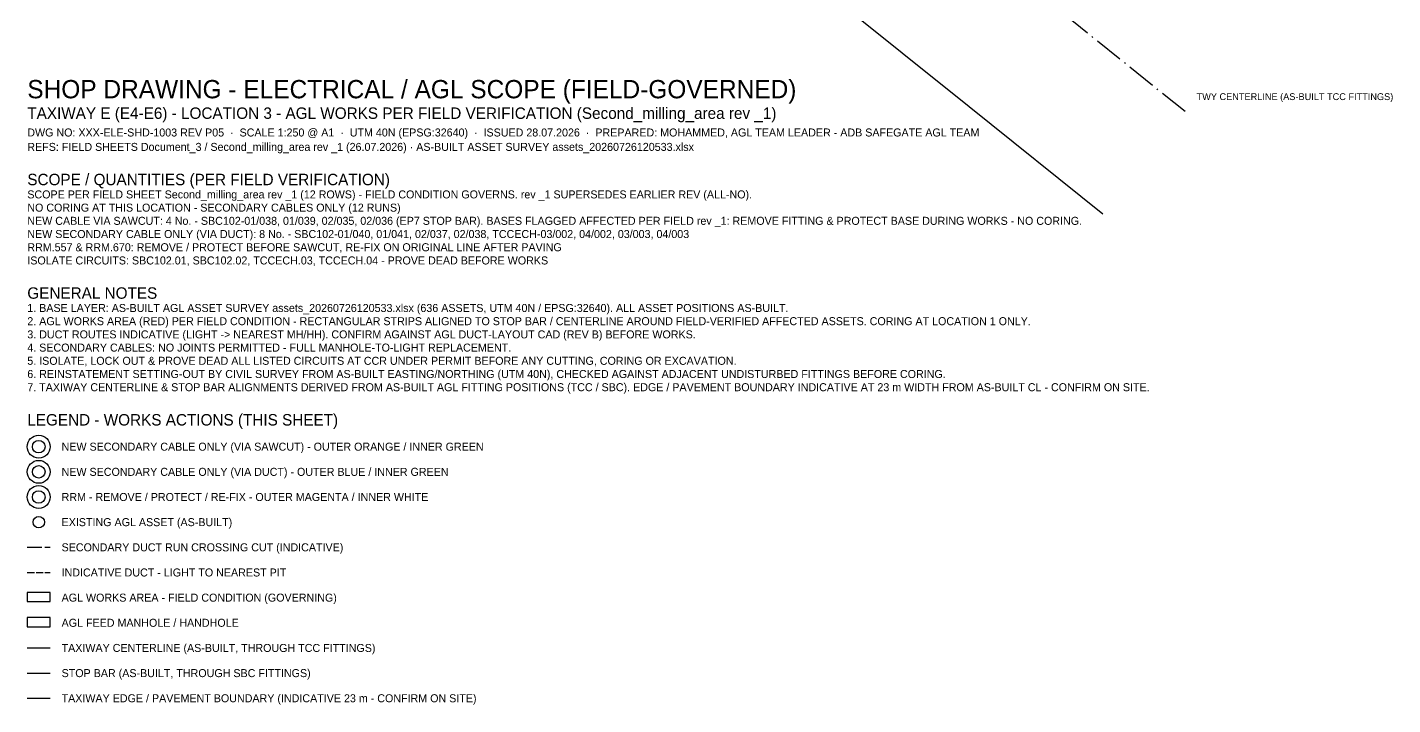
# Model space of a CAD drawing. Header units: metres. Extents: x 260791 to 260929, y 2704580 to 2704741.
# Drawn here: x 260809.3 to 260928.7, y 2704580.5 to 2704639.7 of the extents above; entities that cross this region are included whole.
import ezdxf

# ---------------------------------------------------------------- set-up
doc = ezdxf.new("R2010")
doc.units = ezdxf.units.M
for name, pattern in [('DASHDOT', [3.556, 2.54, -0.508, 0, -0.508]), ('DASHED', [1.524, 1.27, -0.254]), ('DASHED2', [0.762, 0.635, -0.127])]:
    doc.linetypes.add(name, pattern=pattern)
for name, color, linetype in [('ACT_CABLE_DUCT', 5, 'Continuous'), ('ACT_CABLE_SAW', 30, 'Continuous'), ('ACT_RRM', 6, 'Continuous'), ('AGL_ASSETS_ALL', 4, 'CONTINUOUS'), ('AGL_FEED_PITS', 6, 'CONTINUOUS'), ('AGL_WORKS_DEMARCATION', 1, 'Continuous'), ('DUCTS_CROSSING', 6, 'DASHED'), ('DUCTS_INDICATIVE_ALL', 8, 'DASHED2'), ('MARK_CENTERLINE', 2, 'DASHDOT'), ('MARK_EDGE', 8, 'Continuous'), ('MARK_STOPBAR', 12, 'Continuous'), ('TITLE', 7, 'Continuous')]:
    doc.layers.add(name, color=color, linetype=linetype)

msp = doc.modelspace()

# ---------------------------------------------------------------- linework, layer by layer
at = {"layer": 'ACT_CABLE_DUCT', "color": 5}
msp.add_circle((260810.265, 2704600.817), 1, dxfattribs=at)
at = {"layer": 'ACT_CABLE_DUCT', "color": 3}
msp.add_circle((260810.265, 2704600.817), 0.55, dxfattribs=at)
at = {"layer": 'ACT_CABLE_SAW', "color": 30}
msp.add_circle((260810.265, 2704603.017), 1, dxfattribs=at)
at = {"layer": 'ACT_CABLE_SAW', "color": 3}
msp.add_circle((260810.265, 2704603.017), 0.55, dxfattribs=at)
at = {"layer": 'ACT_RRM', "color": 6}
msp.add_circle((260810.265, 2704598.617), 1, dxfattribs=at)
at = {"layer": 'ACT_RRM', "color": 7}
msp.add_circle((260810.265, 2704598.617), 0.55, dxfattribs=at)
at = {"layer": 'AGL_ASSETS_ALL'}
msp.add_circle((260810.265, 2704596.417), 0.5, dxfattribs=at)
at = {"layer": 'AGL_FEED_PITS'}
msp.add_lwpolyline([(260809.265, 2704587.267), (260811.265, 2704587.267), (260811.265, 2704588.067), (260809.265, 2704588.067)], close=True, dxfattribs=at)
at = {"layer": 'AGL_WORKS_DEMARCATION'}
msp.add_lwpolyline([(260809.265, 2704589.467), (260811.265, 2704589.467), (260811.265, 2704590.267), (260809.265, 2704590.267)], close=True, dxfattribs=at)
at = {"layer": 'DUCTS_CROSSING'}
msp.add_line((260809.265, 2704594.217), (260811.265, 2704594.217), dxfattribs=at)
at = {"layer": 'DUCTS_INDICATIVE_ALL'}
msp.add_line((260809.265, 2704592.017), (260811.265, 2704592.017), dxfattribs=at)
at = {"layer": 'MARK_CENTERLINE'}
msp.add_line((260809.265, 2704585.417), (260811.265, 2704585.417), dxfattribs=at)
msp.add_lwpolyline([(260910.566, 2704632.326), (260898.861, 2704641.718)], dxfattribs=at)
at = {"layer": 'MARK_EDGE'}
msp.add_line((260809.265, 2704581.017), (260811.265, 2704581.017), dxfattribs=at)
msp.add_lwpolyline([(260903.369, 2704623.356), (260891.664, 2704632.748), (260879.956, 2704642.153)], dxfattribs=at)
at = {"layer": 'MARK_STOPBAR'}
msp.add_line((260809.265, 2704583.217), (260811.265, 2704583.217), dxfattribs=at)

# ---------------------------------------------------------------- texts
at = {"layer": 'MARK_CENTERLINE'}
msp.add_text('TWY CENTERLINE (AS-BUILT TCC FITTINGS)', height=0.6, dxfattribs=at).set_placement((260911.566, 2704633.326))
at = {"layer": 'TITLE'}
for s, height, p in [('SHOP DRAWING - ELECTRICAL / AGL SCOPE (FIELD-GOVERNED)', 1.6, (260809.265, 2704633.482)), ('TAXIWAY E (E4-E6) - LOCATION 3 - AGL WORKS PER FIELD VERIFICATION (Second_milling_area rev _1)', 1, (260809.265, 2704631.682)), ('DWG NO: XXX-ELE-SHD-1003 REV P05  ·  SCALE 1:250 @ A1  ·  UTM 40N (EPSG:32640)  ·  ISSUED 28.07.2026  ·  PREPARED: MOHAMMED, AGL TEAM LEADER - ADB SAFEGATE AGL TEAM', 0.7, (260809.265, 2704630.142)), ('REFS: FIELD SHEETS Document_3 / Second_milling_area rev _1 (26.07.2026) · AS-BUILT ASSET SURVEY assets_20260726120533.xlsx', 0.7, (260809.265, 2704628.882)), ('SCOPE / QUANTITIES (PER FIELD VERIFICATION)', 1, (260809.265, 2704625.882)), ('SCOPE PER FIELD SHEET Second_milling_area rev _1 (12 ROWS) - FIELD CONDITION GOVERNS. rev _1 SUPERSEDES EARLIER REV (ALL-NO).', 0.7, (260809.265, 2704624.727)), ('NO CORING AT THIS LOCATION - SECONDARY CABLES ONLY (12 RUNS)', 0.7, (260809.265, 2704623.572)), ('NEW CABLE VIA SAWCUT: 4 No. - SBC102-01/038, 01/039, 02/035, 02/036 (EP7 STOP BAR). BASES FLAGGED AFFECTED PER FIELD rev _1: REMOVE FITTING & PROTECT BASE DURING WORKS - NO CORING.', 0.7, (260809.265, 2704622.417)), ('NEW SECONDARY CABLE ONLY (VIA DUCT): 8 No. - SBC102-01/040, 01/041, 02/037, 02/038, TCCECH-03/002, 04/002, 03/003, 04/003', 0.7, (260809.265, 2704621.262)), ('RRM.557 & RRM.670: REMOVE / PROTECT BEFORE SAWCUT, RE-FIX ON ORIGINAL LINE AFTER PAVING', 0.7, (260809.265, 2704620.107)), ('ISOLATE CIRCUITS: SBC102.01, SBC102.02, TCCECH.03, TCCECH.04 - PROVE DEAD BEFORE WORKS', 0.7, (260809.265, 2704618.952)), ('GENERAL NOTES', 1, (260809.265, 2704615.952)), ('1. BASE LAYER: AS-BUILT AGL ASSET SURVEY assets_20260726120533.xlsx (636 ASSETS, UTM 40N / EPSG:32640). ALL ASSET POSITIONS AS-BUILT.', 0.7, (260809.265, 2704614.797)), ('2. AGL WORKS AREA (RED) PER FIELD CONDITION - RECTANGULAR STRIPS ALIGNED TO STOP BAR / CENTERLINE AROUND FIELD-VERIFIED AFFECTED ASSETS. CORING AT LOCATION 1 ONLY.', 0.7, (260809.265, 2704613.642)), ('3. DUCT ROUTES INDICATIVE (LIGHT -> NEAREST MH/HH). CONFIRM AGAINST AGL DUCT-LAYOUT CAD (REV B) BEFORE WORKS.', 0.7, (260809.265, 2704612.487)), ('4. SECONDARY CABLES: NO JOINTS PERMITTED - FULL MANHOLE-TO-LIGHT REPLACEMENT.', 0.7, (260809.265, 2704611.332)), ('5. ISOLATE, LOCK OUT & PROVE DEAD ALL LISTED CIRCUITS AT CCR UNDER PERMIT BEFORE ANY CUTTING, CORING OR EXCAVATION.', 0.7, (260809.265, 2704610.177)), ('6. REINSTATEMENT SETTING-OUT BY CIVIL SURVEY FROM AS-BUILT EASTING/NORTHING (UTM 40N), CHECKED AGAINST ADJACENT UNDISTURBED FITTINGS BEFORE CORING.', 0.7, (260809.265, 2704609.022)), ('7. TAXIWAY CENTERLINE & STOP BAR ALIGNMENTS DERIVED FROM AS-BUILT AGL FITTING POSITIONS (TCC / SBC). EDGE / PAVEMENT BOUNDARY INDICATIVE AT 23 m WIDTH FROM AS-BUILT CL - CONFIRM ON SITE.', 0.7, (260809.265, 2704607.867)), ('LEGEND - WORKS ACTIONS (THIS SHEET)', 1, (260809.265, 2704604.867)), ('NEW SECONDARY CABLE ONLY (VIA SAWCUT) - OUTER ORANGE / INNER GREEN', 0.7, (260812.265, 2704602.667)), ('NEW SECONDARY CABLE ONLY (VIA DUCT) - OUTER BLUE / INNER GREEN', 0.7, (260812.265, 2704600.467)), ('RRM - REMOVE / PROTECT / RE-FIX - OUTER MAGENTA / INNER WHITE', 0.7, (260812.265, 2704598.267)), ('EXISTING AGL ASSET (AS-BUILT)', 0.7, (260812.265, 2704596.067)), ('SECONDARY DUCT RUN CROSSING CUT (INDICATIVE)', 0.7, (260812.265, 2704593.867)), ('INDICATIVE DUCT - LIGHT TO NEAREST PIT', 0.7, (260812.265, 2704591.667)), ('AGL WORKS AREA - FIELD CONDITION (GOVERNING)', 0.7, (260812.265, 2704589.467)), ('AGL FEED MANHOLE / HANDHOLE', 0.7, (260812.265, 2704587.267)), ('TAXIWAY CENTERLINE (AS-BUILT, THROUGH TCC FITTINGS)', 0.7, (260812.265, 2704585.067)), ('STOP BAR (AS-BUILT, THROUGH SBC FITTINGS)', 0.7, (260812.265, 2704582.867)), ('TAXIWAY EDGE / PAVEMENT BOUNDARY (INDICATIVE 23 m - CONFIRM ON SITE)', 0.7, (260812.265, 2704580.667))]:
    msp.add_text(s, height=height, dxfattribs=at).set_placement(p)

doc.saveas('drawing.dxf')
